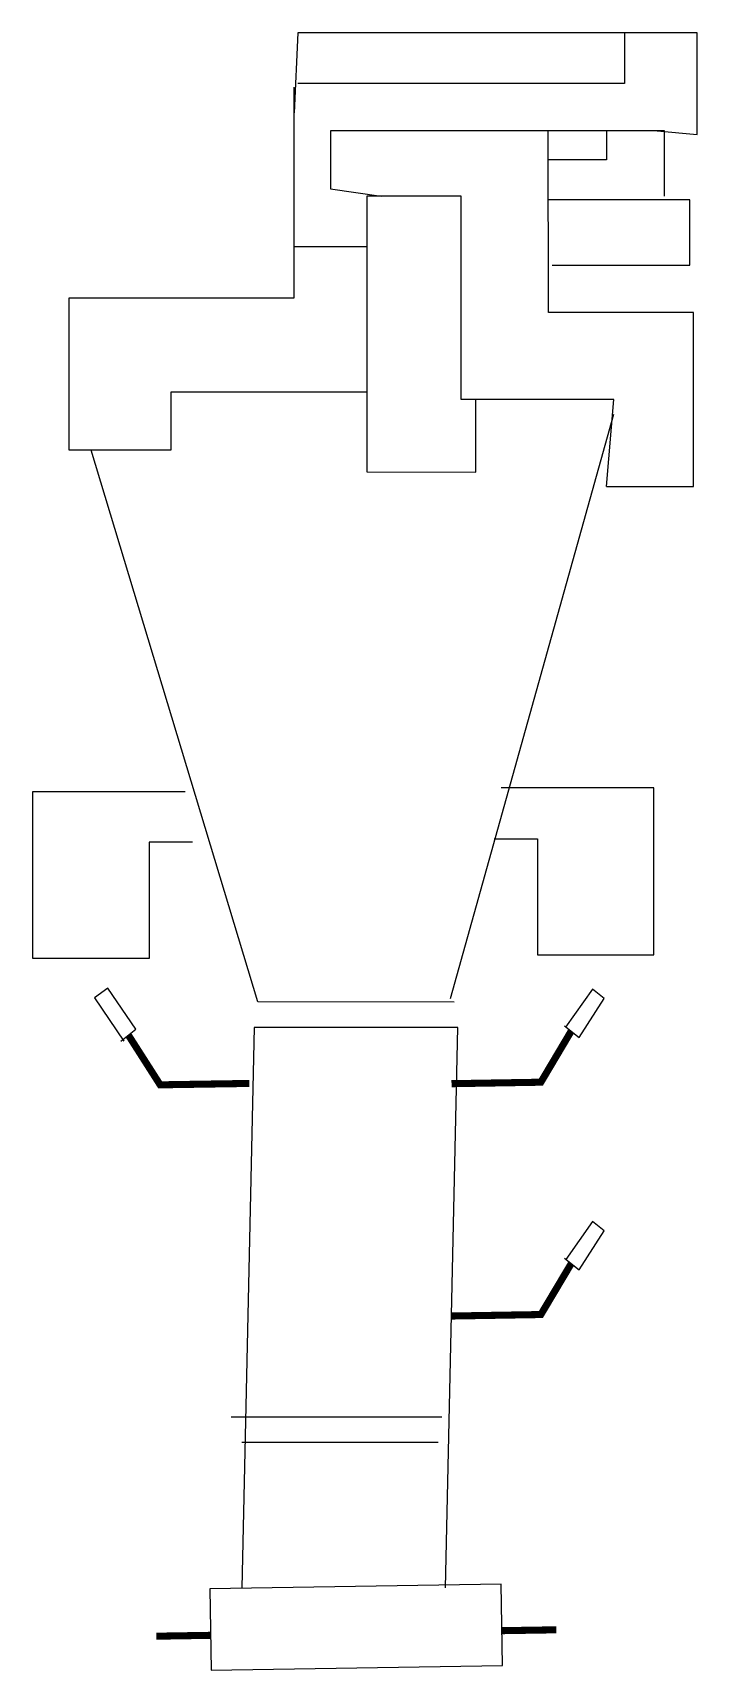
# Model space of a CAD drawing. Extents: x -2472 to -1714, y -693 to 1176.
import ezdxf

# ---------------------------------------------------------------- set-up
doc = ezdxf.new("R2010")
doc.units = 0
doc.header["$MEASUREMENT"] = 0
doc.layers.add('2D', color=7, linetype='CONTINUOUS')

msp = doc.modelspace()

# ---------------------------------------------------------------- linework, layer by layer
at = {"layer": '2D', "color": 4}
for p, q in [((-2169.9, 1176.5), (-2174.1, 1085.1)), ((-1796.8, 1176.4), (-2169.9, 1176.5)), ((-1796.8, 1176.4), (-1796.8, 1118.4)), ((-1713.9, 1176.4), (-1796.8, 1176.4)), ((-1713.9, 1060.3), (-1713.9, 1176.4)), ((-2174, 873.9), (-2174.1, 1114.3)), ((-1796.8, 1118.4), (-2169.9, 1118.4)), ((-1817.6, 1064.5), (-2132.6, 1064.5)), ((-2132.6, 1064.5), (-2132.6, 998.2)), ((-1883.8, 857.2), (-1883.9, 1064.5)), ((-1751.2, 1064.5), (-1817.6, 1064.5)), ((-1817.6, 1064.5), (-1817.5, 1031.3)), ((-1759.5, 1064.5), (-1713.9, 1060.3)), ((-1751.2, 989.8), (-1751.2, 1064.5)), ((-1817.5, 1031.3), (-1883.9, 1031.3)), ((-2132.6, 998.2), (-2074.6, 989.9)), ((-2091.1, 989.9), (-2091.1, 674.9)), ((-1983.4, 989.9), (-2091.1, 989.9)), ((-1983.3, 757.7), (-1983.4, 989.9)), ((-1722.2, 985.7), (-1883.8, 985.7)), ((-1722.2, 911.1), (-1722.2, 985.7)), ((-2091.1, 931.9), (-2174, 931.9)), ((-1879.7, 911.1), (-1722.2, 911.1)), ((-2431, 873.9), (-2174, 873.9)), ((-2431, 699.8), (-2431, 873.9)), ((-1718, 857.2), (-1883.8, 857.2)), ((-1718, 658.2), (-1718, 857.2)), ((-2314.9, 766.1), (-2314.9, 699.8)), ((-2091.1, 766.1), (-2314.9, 766.1)), ((-1809.2, 757.7), (-1983.3, 757.7)), ((-1966.7, 674.8), (-1966.7, 757.7)), ((-1817.5, 658.2), (-1809.2, 757.7)), ((-1995.6, 73.8), (-1809.2, 741.1)), ((-2314.9, 699.8), (-2431, 699.8)), ((-2215.3, 69.7), (-2405.9, 699.8)), ((-2091.1, 674.9), (-1966.7, 674.8)), ((-1817.5, 658.2), (-1718, 658.2)), ((-2472.4, 310), (-2298.3, 310.1)), ((-2472.4, 119.3), (-2472.4, 310)), ((-1763.5, 314.1), (-1937.6, 314.2)), ((-1763.5, 123.5), (-1763.5, 314.1)), ((-2290, 252.1), (-2339.7, 252.1)), ((-2339.7, 252.1), (-2339.7, 119.4)), ((-1945.9, 256.1), (-1896.1, 256.1)), ((-1896.1, 256.1), (-1896.1, 123.5)), ((-2339.7, 119.4), (-2472.4, 119.3)), ((-1896.1, 123.5), (-1763.5, 123.5)), ((-2386.8, 85.3), (-2402, 74.4)), ((-2354.8, 38.5), (-2386.8, 85.3)), ((-1833.5, 84.2), (-1864.2, 41.1)), ((-1820.1, 73.7), (-1833.5, 84.2)), ((-2402, 74.4), (-2368.5, 24.9)), ((-1991.5, 69.6), (-2215.3, 69.7)), ((-1848.7, 29.3), (-1820.1, 73.7)), ((-2371.9, 24.9), (-2354.8, 38.5)), ((-2219.5, 40.6), (-2233.6, -599.1)), ((-1987.3, 40.6), (-2219.5, 40.6)), ((-2001.4, -599.1), (-1987.3, 40.6)), ((-1865.5, 42.4), (-1848.7, 29.3)), ((-1833.5, -181.1), (-1864.1, -224.2)), ((-1820, -191.6), (-1833.5, -181.1)), ((-1848.6, -236), (-1820, -191.6)), ((-1865.5, -222.9), (-1848.6, -236)), ((-2005.6, -404.3), (-2246.1, -404.3)), ((-2009.8, -433.3), (-2233.6, -433.3)), ((-1937.6, -595), (-2270.1, -600.3)), ((-1936.1, -688.1), (-1937.6, -595)), ((-2270.1, -600.3), (-2268.6, -693.4)), ((-2268.6, -693.4), (-1936.1, -688.1))]:
    msp.add_line(p, q, dxfattribs=at)
at = {"layer": '2D', "color": 4, "const_width": 8.07}
for points in [[(-1994.4, -23.6), (-1892.4, -21.9), (-1857.9, 36.2)], [(-2225.1, -23.3), (-2327, -24.9), (-2363.4, 32.1)], [(-1994.3, -288.9), (-1892.4, -287.2), (-1857.8, -229.1)], [(-2331.3, -654.5), (-2269.2, -653.5)], [(-1936.8, -648.2), (-1874.7, -647.2)]]:
    msp.add_lwpolyline(points, dxfattribs=at)

doc.saveas('drawing.dxf')
